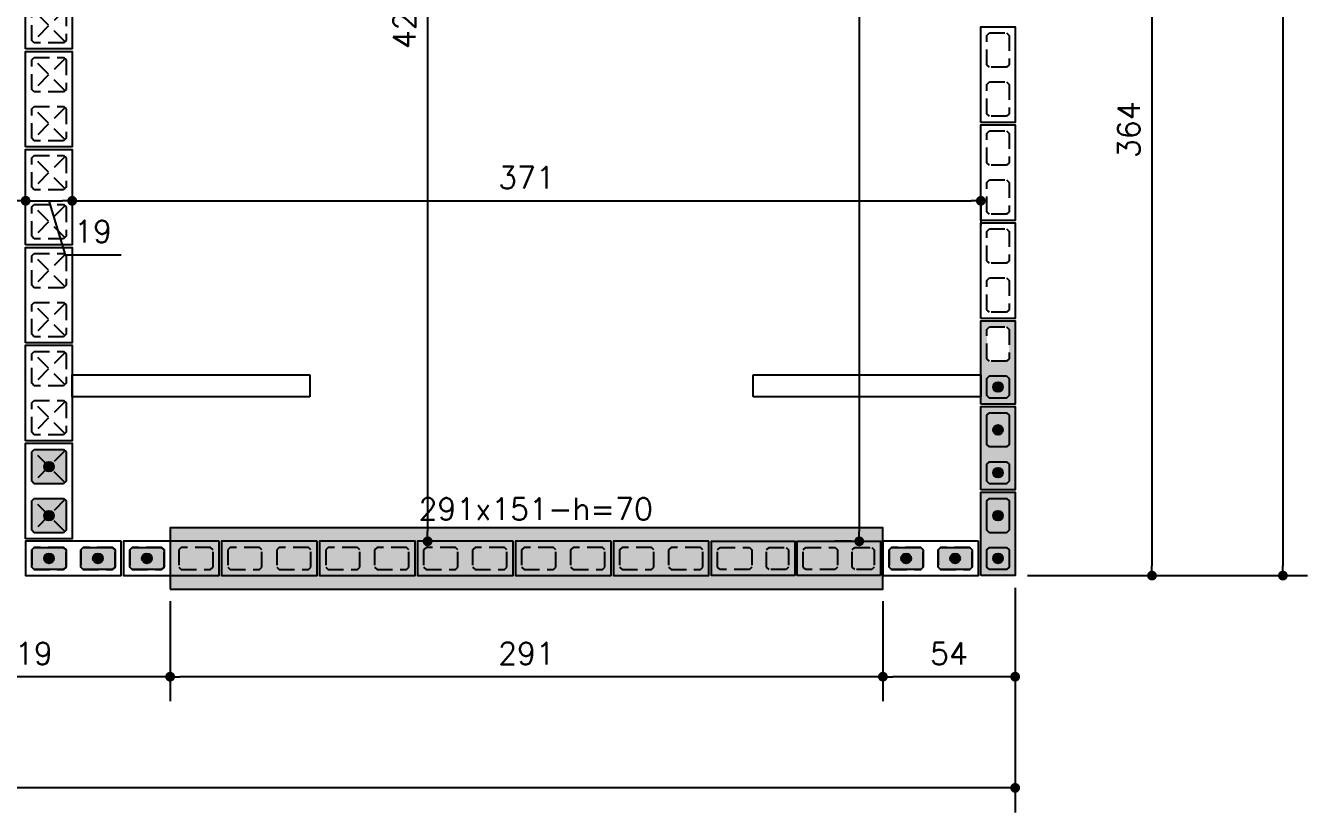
# Model space of a CAD drawing. Extents: x -14651 to 4582, y -13717 to -1290.
# Drawn here: x 2855 to 3378, y -13260 to -12939 of the extents above; entities that cross this region are included whole.
import ezdxf
from ezdxf.enums import TextEntityAlignment as Align

# ---------------------------------------------------------------- set-up
doc = ezdxf.new("R2010")
doc.units = 0
doc.header["$LTSCALE"] = 25
doc.linetypes.add('DASHED2', pattern=[0.375, 0.25, -0.125])
for name, color, linetype in [('203', 1, 'DASHED2'), ('213', 252, 'Continuous'), ('241', 2, 'Continuous'), ('248', 100, 'Continuous'), ('ABERTURAS', 53, 'Continuous'), ('ALVENARIA NÃO ESTRUTURAL', 242, 'Continuous'), ('Arranque', 14, 'Continuous'), ('COTA', 1, 'Continuous'), ('FERRO', 5, 'Continuous'), ('TJANELA', 2, 'Continuous')]:
    doc.layers.add(name, color=color, linetype=linetype)
doc.styles.add('COTA', font='romans.shx')
doc.styles.add('Texto1', font='romans.shx', dxfattribs={"height": 9})
doc.dimstyles.new('forma', dxfattribs={"dimscale": 5, "dimtxt": 1.8, "dimasz": 0.8, "dimexe": 2, "dimexo": 1, "dimgap": 1, "dimtad": 1, "dimdec": 1, "dimzin": 9, "dimtxsty": 'COTA', "dimblk1": 'DOT', "dimblk2": 'DOT', "dimsah": 1, "dimcen": 0, "dimdle": 1, "dimclrd": 256, "dimclre": 256, "dimclrt": 2, "dimadec": 0, "dimazin": 0, "dimtfac": 1, "dimtdec": 0, "dimtmove": 0, "dimatfit": 3, "dimfxl": 1, "dimtolj": 1, "dimtzin": 0, "dimarcsym": 0})

# ---------------------------------------------------------------- blocks, each defined once
blk = doc.blocks.new('P4015', base_point=(5842102.11612, -8124149.02973))
blk.add_lwpolyline([(5842082.61612, -8124156.02973), (5842121.61612, -8124156.02973), (5842121.61612, -8124142.02973), (5842082.61612, -8124142.02973), (5842082.61612, -8124156.02973)])
at = {"color": 1, "linetype": 'DASHED2'}
for points in [[(5842085.11612, -8124152.52973), (5842086.11612, -8124153.52973), (5842098.11612, -8124153.52973), (5842099.11612, -8124152.52973), (5842099.11612, -8124145.52973), (5842098.11612, -8124144.52973), (5842086.11612, -8124144.52973), (5842085.11612, -8124145.52973), (5842085.11612, -8124152.52973)], [(5842105.11612, -8124152.52973), (5842106.11612, -8124153.52973), (5842118.11612, -8124153.52973), (5842119.11612, -8124152.52973), (5842119.11612, -8124145.52973), (5842118.11612, -8124144.52973), (5842106.11612, -8124144.52973), (5842105.11612, -8124145.52973), (5842105.11612, -8124152.52973)]]:
    blk.add_lwpolyline(points, dxfattribs=at)
blk = doc.blocks.new('P3515')
at = {"layer": '248'}
h = blk.add_hatch(color=100, dxfattribs=at)
h.paths.add_polyline_path([(17, 7), (-17, 7), (-17, -7), (17, -7)])
h.paths.add_polyline_path([(-5.5, -3.5), (-6.5, -4.5), (-13.5, -4.5), (-14.5, -3.5), (-14.5, 3.5), (-13.5, 4.5), (-6.5, 4.5), (-5.5, 3.5)], flags=16)
h.paths.add_polyline_path([(0.5, 3.5), (1.5, 4.5), (13.5, 4.5), (14.5, 3.5), (14.5, -3.5), (13.5, -4.5), (1.5, -4.5), (0.5, -3.5)], flags=16)
blk.add_lwpolyline([(-17, -7), (17, -7), (17, 7), (-17, 7), (-17, -7)])
at = {"color": 1, "linetype": 'DASHED2'}
for points in [[(-14.5, -3.5), (-13.5, -4.5), (-6.5, -4.5), (-5.5, -3.5), (-5.5, 3.5), (-6.5, 4.5), (-13.5, 4.5), (-14.5, 3.5), (-14.5, -3.5)], [(0.5, -3.5), (1.5, -4.5), (13.5, -4.5), (14.5, -3.5), (14.5, 3.5), (13.5, 4.5), (1.5, 4.5), (0.5, 3.5), (0.5, -3.5)]]:
    blk.add_lwpolyline(points, dxfattribs=at)
blk = doc.blocks.new('P4020')
blk.add_lwpolyline([(-19.5, -9.5), (19.5, -9.5), (19.5, 9.5), (-19.5, 9.5), (-19.5, -9.5)])
at = {"color": 1, "linetype": 'DASHED2'}
for points in [[(-17, -6), (-16, -7), (-4, -7), (-3, -6), (-3, 6), (-4, 7), (-16, 7), (-17, 6), (-17, -6)], [(3, -6), (4, -7), (16, -7), (17, -6), (17, 6), (16, 7), (4, 7), (3, 6), (3, -6)]]:
    blk.add_lwpolyline(points, dxfattribs=at)
at = {"layer": '203', "color": 253}
for p, q in [((-16.5, 6.5), (-3.5, -6.5)), ((-3.5, 6.5), (-16.5, -6.5)), ((16.5, 6.5), (3.5, -6.5)), ((3.5, 6.5), (16.5, -6.5))]:
    blk.add_line(p, q, dxfattribs=at)
blk = doc.blocks.new('GR-1409')
at = {"layer": '213'}
h = blk.add_hatch(color=256, dxfattribs=at)
h.paths.add_polyline_path([(-6, 4.5), (-7, 3.5), (-7, -3.5), (-6, -4.5), (6, -4.5), (7, -3.5), (7, 3.5), (6, 4.5)])
h.paths.add_polyline_path([(-2, 0, 1), (2, 0, 1)], flags=16)
at = {"layer": 'Arranque'}
blk.add_hatch(color=256, dxfattribs=at).paths.add_polyline_path([(-2, 0, 1), (2, 0, 1)])
at = {"layer": '213'}
blk.add_lwpolyline([(-7, 3.5), (-6, 4.5), (6, 4.5), (7, 3.5), (7, -3.5), (6, -4.5), (-6, -4.5), (-7, -3.5), (-7, 3.5)], dxfattribs=at)
at = {"layer": 'FERRO', "linetype": 'Continuous'}
blk.add_circle((0, 0), 2, dxfattribs=at)
blk = doc.blocks.new('GR-0909')
at = {"layer": '213'}
h = blk.add_hatch(color=256, dxfattribs=at)
h.paths.add_polyline_path([(3.5, -4.5), (4.5, -3.5), (4.500001, 3.5), (3.500001, 4.5), (-3.499999, 4.5), (-4.499999, 3.5), (-4.5, -3.5), (-3.5, -4.5)])
h.paths.add_polyline_path([(-2, 0, -1), (2, 0, -1)], flags=16)
at = {"layer": 'Arranque'}
blk.add_hatch(color=256, dxfattribs=at).paths.add_polyline_path([(2, 0, 1), (-2, 0, 1)])
at = {"layer": '213'}
blk.add_lwpolyline([(3.500001, 4.5), (4.500001, 3.5), (4.5, -3.5), (3.5, -4.5), (-3.5, -4.5), (-4.5, -3.5), (-4.499999, 3.5), (-3.499999, 4.5), (3.500001, 4.5)], dxfattribs=at)
at = {"layer": 'FERRO', "linetype": 'Continuous'}
blk.add_circle((0, 0), 2, dxfattribs=at)
blk = doc.blocks.new('GR-1414')
at = {"layer": '213'}
h = blk.add_hatch(color=256, dxfattribs=at)
h.paths.add_polyline_path([(6, -7), (7, -6), (7, 6), (6, 7), (-6, 7), (-7, 6), (-7, -6), (-6, -7)])
h.paths.add_polyline_path([(2, 0, 1), (-2, 0, 1)], flags=16)
at = {"layer": 'Arranque'}
blk.add_hatch(color=256, dxfattribs=at).paths.add_polyline_path([(2, 0, 1), (-2, 0, 1)])
at = {"layer": '213'}
for p, q in [((-7, 6), (-6, 7)), ((-7, -6), (-7, 6)), ((-6, 7), (6, 7)), ((6, 7), (7, 6)), ((7, 6), (7, -6)), ((-6, -7), (-7, -6)), ((6, -7), (-6, -7)), ((7, -6), (6, -7))]:
    blk.add_line(p, q, dxfattribs=at)
at = {"layer": 'FERRO', "linetype": 'Continuous'}
blk.add_circle((0, 0), 2, dxfattribs=at)
blk = doc.blocks.new('_Dot')
at = {"color": 0, "linetype": 'ByBlock', "lineweight": -2}
blk.add_line((-0.5, 0), (-1, 0), dxfattribs=at)
at = {"color": 0, "linetype": 'ByBlock', "const_width": 0.5}
blk.add_lwpolyline([(-0.25, 0, 1), (0.25, 0, 1)], format="xyb", close=True, dxfattribs=at)
blk = doc.blocks.new('*D113')
at = {"layer": 'COTA', "lineweight": -2, "transparency": 16777216}
for p, q in [((3269.02, -12799.6), (3324.39, -12799.6)), ((3314.39, -12803.6), (3314.39, -13159.6)), ((3263.52, -13163.6), (3324.39, -13163.6))]:
    blk.add_line(p, q, dxfattribs=at)
at = {"layer": 'Defpoints', "color": 0, "transparency": 16777216}
for p in [(3264.02, -12799.6), (3258.52, -13163.6), (3314.39, -13163.6)]:
    blk.add_point(p, dxfattribs=at)
at = {"layer": 'COTA', "lineweight": -2, "transparency": 16777216, "xscale": 4, "yscale": 4, "zscale": 4}
for p, rotation in [((3314.39, -12799.6), 90), ((3314.39, -13163.6), 270)]:
    blk.add_blockref('_Dot', p, dxfattribs=dict(at, rotation=rotation))
at = {"layer": 'COTA', "color": 2, "transparency": 16777216, "insert": (3304.89, -12981.6), "char_height": 9, "attachment_point": 5, "rotation": 90, "style": 'COTA'}
blk.add_mtext('\\A1;364 ', dxfattribs=at)
blk = doc.blocks.new('*D114')
at = {"layer": 'COTA', "lineweight": -2, "transparency": 16777216}
for p, q in [((3263.52, -12014.6), (3377.82, -12014.6)), ((3367.82, -12018.6), (3367.82, -13159.6)), ((3263.52, -13163.6), (3377.82, -13163.6))]:
    blk.add_line(p, q, dxfattribs=at)
at = {"layer": 'Defpoints', "color": 0, "transparency": 16777216}
for p in [(3258.52, -12014.6), (3258.52, -13163.6), (3367.82, -13163.6)]:
    blk.add_point(p, dxfattribs=at)
at = {"layer": 'COTA', "lineweight": -2, "transparency": 16777216, "xscale": 4, "yscale": 4, "zscale": 4}
for p, rotation in [((3367.82, -12014.6), 90), ((3367.82, -13163.6), 270)]:
    blk.add_blockref('_Dot', p, dxfattribs=dict(at, rotation=rotation))
at = {"layer": 'COTA', "color": 2, "transparency": 16777216, "insert": (3358.32, -12589.1), "char_height": 9, "attachment_point": 5, "rotation": 90, "style": 'COTA'}
blk.add_mtext('\\A1;1149 ', dxfattribs=at)
blk = doc.blocks.new('*D115')
at = {"layer": 'COTA', "lineweight": -2, "transparency": 16777216}
for p, q in [((3258.52, -13168.6), (3258.52, -13214.87)), ((3204.52, -13174.1), (3204.52, -13214.87)), ((3254.52, -13204.87), (3208.52, -13204.87))]:
    blk.add_line(p, q, dxfattribs=at)
at = {"layer": 'Defpoints', "color": 0, "transparency": 16777216}
for p in [(3258.52, -13163.6), (3204.52, -13169.1), (3204.52, -13204.87)]:
    blk.add_point(p, dxfattribs=at)
at = {"layer": 'COTA', "lineweight": -2, "transparency": 16777216, "xscale": 4, "yscale": 4, "zscale": 4, "rotation": 180}
blk.add_blockref('_Dot', (3204.52, -13204.87), dxfattribs=at)
at = {"layer": 'COTA', "lineweight": -2, "transparency": 16777216, "xscale": 4, "yscale": 4, "zscale": 4}
blk.add_blockref('_Dot', (3258.52, -13204.87), dxfattribs=at)
at = {"layer": 'COTA', "color": 2, "transparency": 16777216, "insert": (3231.52, -13195.37), "char_height": 9, "attachment_point": 5, "style": 'COTA'}
blk.add_mtext('\\A1;54 ', dxfattribs=at)
blk = doc.blocks.new('*D116')
at = {"layer": 'COTA', "lineweight": -2, "transparency": 16777216}
for p, q in [((2913.52, -13174.1), (2913.52, -13214.87)), ((3204.52, -13174.1), (3204.52, -13214.87)), ((3200.52, -13204.87), (2917.52, -13204.87))]:
    blk.add_line(p, q, dxfattribs=at)
at = {"layer": 'Defpoints', "color": 0, "transparency": 16777216}
for p in [(2913.52, -13169.1), (3204.52, -13169.1), (2913.52, -13204.87)]:
    blk.add_point(p, dxfattribs=at)
at = {"layer": 'COTA', "lineweight": -2, "transparency": 16777216, "xscale": 4, "yscale": 4, "zscale": 4, "rotation": 180}
blk.add_blockref('_Dot', (2913.52, -13204.87), dxfattribs=at)
at = {"layer": 'COTA', "lineweight": -2, "transparency": 16777216, "xscale": 4, "yscale": 4, "zscale": 4}
blk.add_blockref('_Dot', (3204.52, -13204.87), dxfattribs=at)
at = {"layer": 'COTA', "color": 2, "transparency": 16777216, "insert": (3059.02, -13195.37), "char_height": 9, "attachment_point": 5, "style": 'COTA'}
blk.add_mtext('\\A1;291 ', dxfattribs=at)
blk = doc.blocks.new('*D117')
at = {"layer": 'COTA', "lineweight": -2, "transparency": 16777216}
for p, q in [((2794.52, -13174.1), (2794.52, -13214.87)), ((2913.52, -13174.1), (2913.52, -13214.87)), ((2909.52, -13204.87), (2798.52, -13204.87))]:
    blk.add_line(p, q, dxfattribs=at)
at = {"layer": 'Defpoints', "color": 0, "transparency": 16777216}
for p in [(2794.52, -13169.1), (2913.52, -13169.1), (2794.52, -13204.87)]:
    blk.add_point(p, dxfattribs=at)
at = {"layer": 'COTA', "lineweight": -2, "transparency": 16777216, "xscale": 4, "yscale": 4, "zscale": 4, "rotation": 180}
blk.add_blockref('_Dot', (2794.52, -13204.87), dxfattribs=at)
at = {"layer": 'COTA', "lineweight": -2, "transparency": 16777216, "xscale": 4, "yscale": 4, "zscale": 4}
blk.add_blockref('_Dot', (2913.52, -13204.87), dxfattribs=at)
at = {"layer": 'COTA', "color": 2, "transparency": 16777216, "insert": (2854.02, -13195.37), "char_height": 9, "attachment_point": 5, "style": 'COTA'}
blk.add_mtext('\\A1;119 ', dxfattribs=at)
blk = doc.blocks.new('*D131')
at = {"layer": 'COTA', "lineweight": -2, "transparency": 16777216}
for p, q in [((3258.52, -13168.6), (3258.52, -13260.25)), ((873.52, -13190.74), (873.52, -13260.25)), ((3254.52, -13250.25), (877.52, -13250.25))]:
    blk.add_line(p, q, dxfattribs=at)
at = {"layer": 'Defpoints', "color": 0, "transparency": 16777216}
for p in [(3258.52, -13163.6), (873.52, -13185.74), (873.52, -13250.25)]:
    blk.add_point(p, dxfattribs=at)
at = {"layer": 'COTA', "lineweight": -2, "transparency": 16777216, "xscale": 4, "yscale": 4, "zscale": 4, "rotation": 180}
blk.add_blockref('_Dot', (873.52, -13250.25), dxfattribs=at)
at = {"layer": 'COTA', "lineweight": -2, "transparency": 16777216, "xscale": 4, "yscale": 4, "zscale": 4}
blk.add_blockref('_Dot', (3258.52, -13250.25), dxfattribs=at)
at = {"layer": 'COTA', "color": 2, "transparency": 16777216, "insert": (2066.02, -13240.75), "char_height": 9, "attachment_point": 5, "style": 'COTA'}
blk.add_mtext('\\A1;2385 ', dxfattribs=at)
blk = doc.blocks.new('*D241')
at = {"layer": 'COTA', "lineweight": -2, "transparency": 16777216}
for p, q in [((2473.52, -13013.6), (2473.52, -13000.6)), ((2854.52, -13015.27), (2854.52, -13000.6)), ((2477.52, -13010.6), (2850.52, -13010.6))]:
    blk.add_line(p, q, dxfattribs=at)
at = {"layer": 'Defpoints', "color": 0, "transparency": 16777216}
for p in [(2854.52, -13010.6), (2473.52, -13018.6), (2854.52, -13020.27)]:
    blk.add_point(p, dxfattribs=at)
at = {"layer": 'COTA', "lineweight": -2, "transparency": 16777216, "xscale": 4, "yscale": 4, "zscale": 4, "rotation": 180}
blk.add_blockref('_Dot', (2473.52, -13010.6), dxfattribs=at)
at = {"layer": 'COTA', "lineweight": -2, "transparency": 16777216, "xscale": 4, "yscale": 4, "zscale": 4}
blk.add_blockref('_Dot', (2854.52, -13010.6), dxfattribs=at)
at = {"layer": 'COTA', "color": 2, "transparency": 16777216, "insert": (2664.02, -13001.1), "char_height": 9, "attachment_point": 5, "style": 'COTA'}
blk.add_mtext('\\A1;381 ', dxfattribs=at)
blk = doc.blocks.new('*D242')
at = {"layer": 'COTA', "lineweight": -2, "transparency": 16777216}
for p, q in [((2854.52, -13015.27), (2854.52, -13000.6)), ((2858.52, -13010.6), (2869.52, -13010.6)), ((2864.02, -13010.6), (2870.62, -13032.6)), ((2873.52, -13014.1), (2873.52, -13020.6)), ((2870.62, -13032.6), (2893.47, -13032.6))]:
    blk.add_line(p, q, dxfattribs=at)
at = {"layer": 'Defpoints', "color": 0, "transparency": 16777216}
for p in [(2873.52, -13009.1), (2873.52, -13010.6), (2854.52, -13020.27)]:
    blk.add_point(p, dxfattribs=at)
at = {"layer": 'COTA', "lineweight": -2, "transparency": 16777216, "xscale": 4, "yscale": 4, "zscale": 4, "rotation": 180}
blk.add_blockref('_Dot', (2854.52, -13010.6), dxfattribs=at)
at = {"layer": 'COTA', "lineweight": -2, "transparency": 16777216, "xscale": 4, "yscale": 4, "zscale": 4}
blk.add_blockref('_Dot', (2873.52, -13010.6), dxfattribs=at)
at = {"layer": 'COTA', "color": 2, "transparency": 16777216, "insert": (2882.05, -13023.1), "char_height": 9, "attachment_point": 5, "style": 'COTA'}
blk.add_mtext('\\A1;19 ', dxfattribs=at)
blk = doc.blocks.new('*D243')
at = {"layer": 'COTA', "lineweight": -2, "transparency": 16777216}
for p, q in [((2873.52, -13014.1), (2873.52, -13020.6)), ((2877.52, -13010.6), (3240.52, -13010.6)), ((3244.52, -13010.15), (3244.52, -13020.6))]:
    blk.add_line(p, q, dxfattribs=at)
at = {"layer": 'Defpoints', "color": 0, "transparency": 16777216}
for p in [(2873.52, -13009.1), (3244.52, -13005.15), (3244.52, -13010.6)]:
    blk.add_point(p, dxfattribs=at)
at = {"layer": 'COTA', "lineweight": -2, "transparency": 16777216, "xscale": 4, "yscale": 4, "zscale": 4, "rotation": 180}
blk.add_blockref('_Dot', (2873.52, -13010.6), dxfattribs=at)
at = {"layer": 'COTA', "lineweight": -2, "transparency": 16777216, "xscale": 4, "yscale": 4, "zscale": 4}
blk.add_blockref('_Dot', (3244.52, -13010.6), dxfattribs=at)
at = {"layer": 'COTA', "color": 2, "transparency": 16777216, "insert": (3059.02, -13001.1), "char_height": 9, "attachment_point": 5, "style": 'COTA'}
blk.add_mtext('\\A1;371 ', dxfattribs=at)
blk = doc.blocks.new('*D288')
at = {"layer": 'COTA', "lineweight": -2, "transparency": 16777216}
for p, q in [((3190.36, -12698.6), (3184.86, -12698.6)), ((3194.86, -12702.6), (3194.86, -13145.6)), ((3191.68, -13149.6), (3184.86, -13149.6))]:
    blk.add_line(p, q, dxfattribs=at)
at = {"layer": 'Defpoints', "color": 0, "transparency": 16777216}
for p in [(3195.36, -12698.6), (3194.86, -13149.6), (3196.68, -13149.6)]:
    blk.add_point(p, dxfattribs=at)
at = {"layer": 'COTA', "lineweight": -2, "transparency": 16777216, "xscale": 4, "yscale": 4, "zscale": 4}
for p, rotation in [((3194.86, -12698.6), 90), ((3194.86, -13149.6), 270)]:
    blk.add_blockref('_Dot', p, dxfattribs=dict(at, rotation=rotation))
at = {"layer": 'COTA', "color": 2, "transparency": 16777216, "insert": (3185.36, -12924.1), "char_height": 9, "attachment_point": 5, "rotation": 90, "style": 'COTA'}
blk.add_mtext('\\A1;451 ', dxfattribs=at)
blk = doc.blocks.new('*D292')
at = {"layer": 'COTA', "lineweight": -2, "transparency": 16777216}
for p, q in [((3083.52, -12724.6), (3008.64, -12724.6)), ((3018.64, -12728.6), (3018.64, -13145.6)), ((3013.64, -13149.6), (3008.64, -13149.6))]:
    blk.add_line(p, q, dxfattribs=at)
at = {"layer": 'Defpoints', "color": 0, "transparency": 16777216}
for p in [(3088.52, -12724.6), (3018.64, -13149.6), (3018.64, -13149.6)]:
    blk.add_point(p, dxfattribs=at)
at = {"layer": 'COTA', "lineweight": -2, "transparency": 16777216, "xscale": 4, "yscale": 4, "zscale": 4}
for p, rotation in [((3018.64, -12724.6), 90), ((3018.64, -13149.6), 270)]:
    blk.add_blockref('_Dot', p, dxfattribs=dict(at, rotation=rotation))
at = {"layer": 'COTA', "color": 2, "transparency": 16777216, "insert": (3009.14, -12937.1), "char_height": 9, "attachment_point": 5, "rotation": 90, "style": 'COTA'}
blk.add_mtext('\\A1;425 ', dxfattribs=at)
blk = doc.blocks.new('layout-inferior 2')
at = {"layer": 'ALVENARIA NÃO ESTRUTURAL'}
for p, q in [((28619.58, -13090.6), (28619.58, -13081.6)), ((28619.58, -13081.6), (28716.58, -13081.6)), ((28716.58, -13081.6), (28716.58, -13090.6)), ((28897.58, -13090.6), (28897.58, -13081.6)), ((28897.58, -13081.6), (28990.58, -13081.6)), ((28990.58, -13081.6), (28990.58, -13090.6)), ((28716.58, -13090.6), (28619.58, -13090.6)), ((28990.58, -13090.6), (28897.58, -13090.6))]:
    blk.add_line(p, q, dxfattribs=at)

msp = doc.modelspace()

# ---------------------------------------------------------------- hatches: boundary and pattern name
at = {"layer": 'ABERTURAS', "transparency": 33554457}
msp.add_hatch(color=256, dxfattribs=at).paths.add_polyline_path([(2913.52, -13169.1), (3204.52, -13169.1), (3204.52, -13144.1), (2913.52, -13144.1)])

# ---------------------------------------------------------------- linework, layer by layer
at = {"layer": 'ABERTURAS'}
msp.add_lwpolyline([(2913.52, -13169.1), (3204.52, -13169.1), (3204.52, -13144.1), (2913.52, -13144.1)], close=True, dxfattribs=at)

# ---------------------------------------------------------------- block references
for name, p in [('GR-0909', (3251.52, -13086.6)), ('GR-1414', (2864.02, -13119.1)), ('GR-0909', (3251.52, -13121.6)), ('GR-1414', (2864.02, -13139.1)), ('GR-1409', (2864.02, -13156.6)), ('GR-1409', (2884.02, -13156.6)), ('GR-1409', (2904.02, -13156.6)), ('GR-1409', (3214.02, -13156.6)), ('GR-1409', (3234.02, -13156.6)), ('GR-0909', (3251.52, -13156.6))]:
    msp.add_blockref(name, p)
at = {"rotation": 90}
for p in [(3251.52, -13104.1), (3251.52, -13139.1)]:
    msp.add_blockref('GR-1409', p, dxfattribs=at)
at = {"layer": '241', "xscale": -1}
for name, p, rotation in [('P4020', (2864.02, -12929.1), 270), ('P4015', (3251.52, -12959.1), 269.9999999999988), ('P4020', (2864.02, -12969.1), 270), ('P4015', (3251.52, -12999.1), 269.9999999999988), ('P4020', (2864.02, -13009.1), 270), ('P4015', (3251.52, -13039.1), 269.9999999999988), ('P4020', (2864.02, -13049.1), 270), ('P3515', (3251.52, -13076.6), 270), ('P4020', (2864.02, -13089.1), 270), ('P3515', (3251.52, -13111.6), 270), ('P4020', (2864.02, -13129.1), 270), ('P3515', (3251.52, -13146.6), 270)]:
    msp.add_blockref(name, p, dxfattribs=dict(at, rotation=rotation))
at = {"layer": '241', "rotation": 180}
for p in [(2874.02, -13156.6), (2914.02, -13156.6), (2954.02, -13156.6), (2994.02, -13156.6), (3034.02, -13156.6), (3074.02, -13156.6), (3114.02, -13156.6), (3224.02, -13156.6)]:
    msp.add_blockref('P4015', p, dxfattribs=at)
at = {"layer": '241', "xscale": -1}
for p in [(3151.52, -13156.6), (3186.52, -13156.6)]:
    msp.add_blockref('P3515', p, dxfattribs=at)
at = {"layer": 'COTA'}
msp.add_blockref('layout-inferior 2', (-25746.06, 0), dxfattribs=at)

# ---------------------------------------------------------------- texts
at = {"layer": 'TJANELA', "style": 'Texto1'}
msp.add_text('291x151-h=70', height=9, dxfattribs=at).set_placement((3062.77, -13140.9), align=Align.CENTER)

# ---------------------------------------------------------------- dimensions: what is measured, and where the dimension line sits
at = {"layer": 'COTA'}
for base, p1, p2, override, picture, middle in [((3367.82, -13163.6), (3258.52, -12014.6), (3258.52, -13163.6), {"dimpost": ' '}, '*D114', (3358.32, -12589.1)), ((3194.86, -13149.6), (3195.36, -12698.6), (3196.68, -13149.6), {"dimpost": ' ', "dimtmove": 1}, '*D288', (3185.36, -12924.1)), ((3018.64, -13149.6), (3088.52, -12724.6), (3018.64, -13149.6), {"dimpost": ' ', "dimtmove": 1}, '*D292', (3009.14, -12937.1)), ((3314.39, -13163.6), (3264.02, -12799.6), (3258.52, -13163.6), {"dimpost": ' ', "dimtmove": 1}, '*D113', (3304.89, -12981.6))]:
    dim = msp.add_linear_dim(base=base, p1=p1, p2=p2, angle=90, dimstyle='forma', override=override, dxfattribs=at)
    dim.commit()
    dim.dimension.update_dxf_attribs({"geometry": picture, "text_midpoint": middle})
for base, p1, p2, override, picture, middle in [((2854.52, -13010.6), (2473.52, -13018.6), (2854.52, -13020.27), {"dimpost": ' ', "dimtmove": 1}, '*D241', (2664.02, -13001.1)), ((3244.52, -13010.6), (2873.52, -13009.1), (3244.52, -13005.15), {"dimpost": ' ', "dimtmove": 1}, '*D243', (3059.02, -13001.1)), ((2873.52, -13010.6), (2854.52, -13020.27), (2873.52, -13009.1), {"dimpost": ' ', "dimtmove": 1}, '*D242', (2875.62, -13023.1)), ((873.52, -13250.25), (3258.52, -13163.6), (873.52, -13185.74), {"dimpost": ' '}, '*D131', (2066.02, -13240.75)), ((3204.52, -13204.87), (3258.52, -13163.6), (3204.52, -13169.1), {"dimpost": ' '}, '*D115', (3231.52, -13195.37)), ((2794.52, -13204.87), (2913.52, -13169.1), (2794.52, -13169.1), {"dimpost": ' ', "dimtmove": 1}, '*D117', (2854.02, -13195.37)), ((2913.52, -13204.87), (3204.52, -13169.1), (2913.52, -13169.1), {"dimpost": ' ', "dimtmove": 1}, '*D116', (3059.02, -13195.37))]:
    dim = msp.add_linear_dim(base=base, p1=p1, p2=p2, dimstyle='forma', override=override, dxfattribs=at)
    dim.commit()
    dim.dimension.update_dxf_attribs({"geometry": picture, "text_midpoint": middle})

doc.saveas('drawing.dxf')
